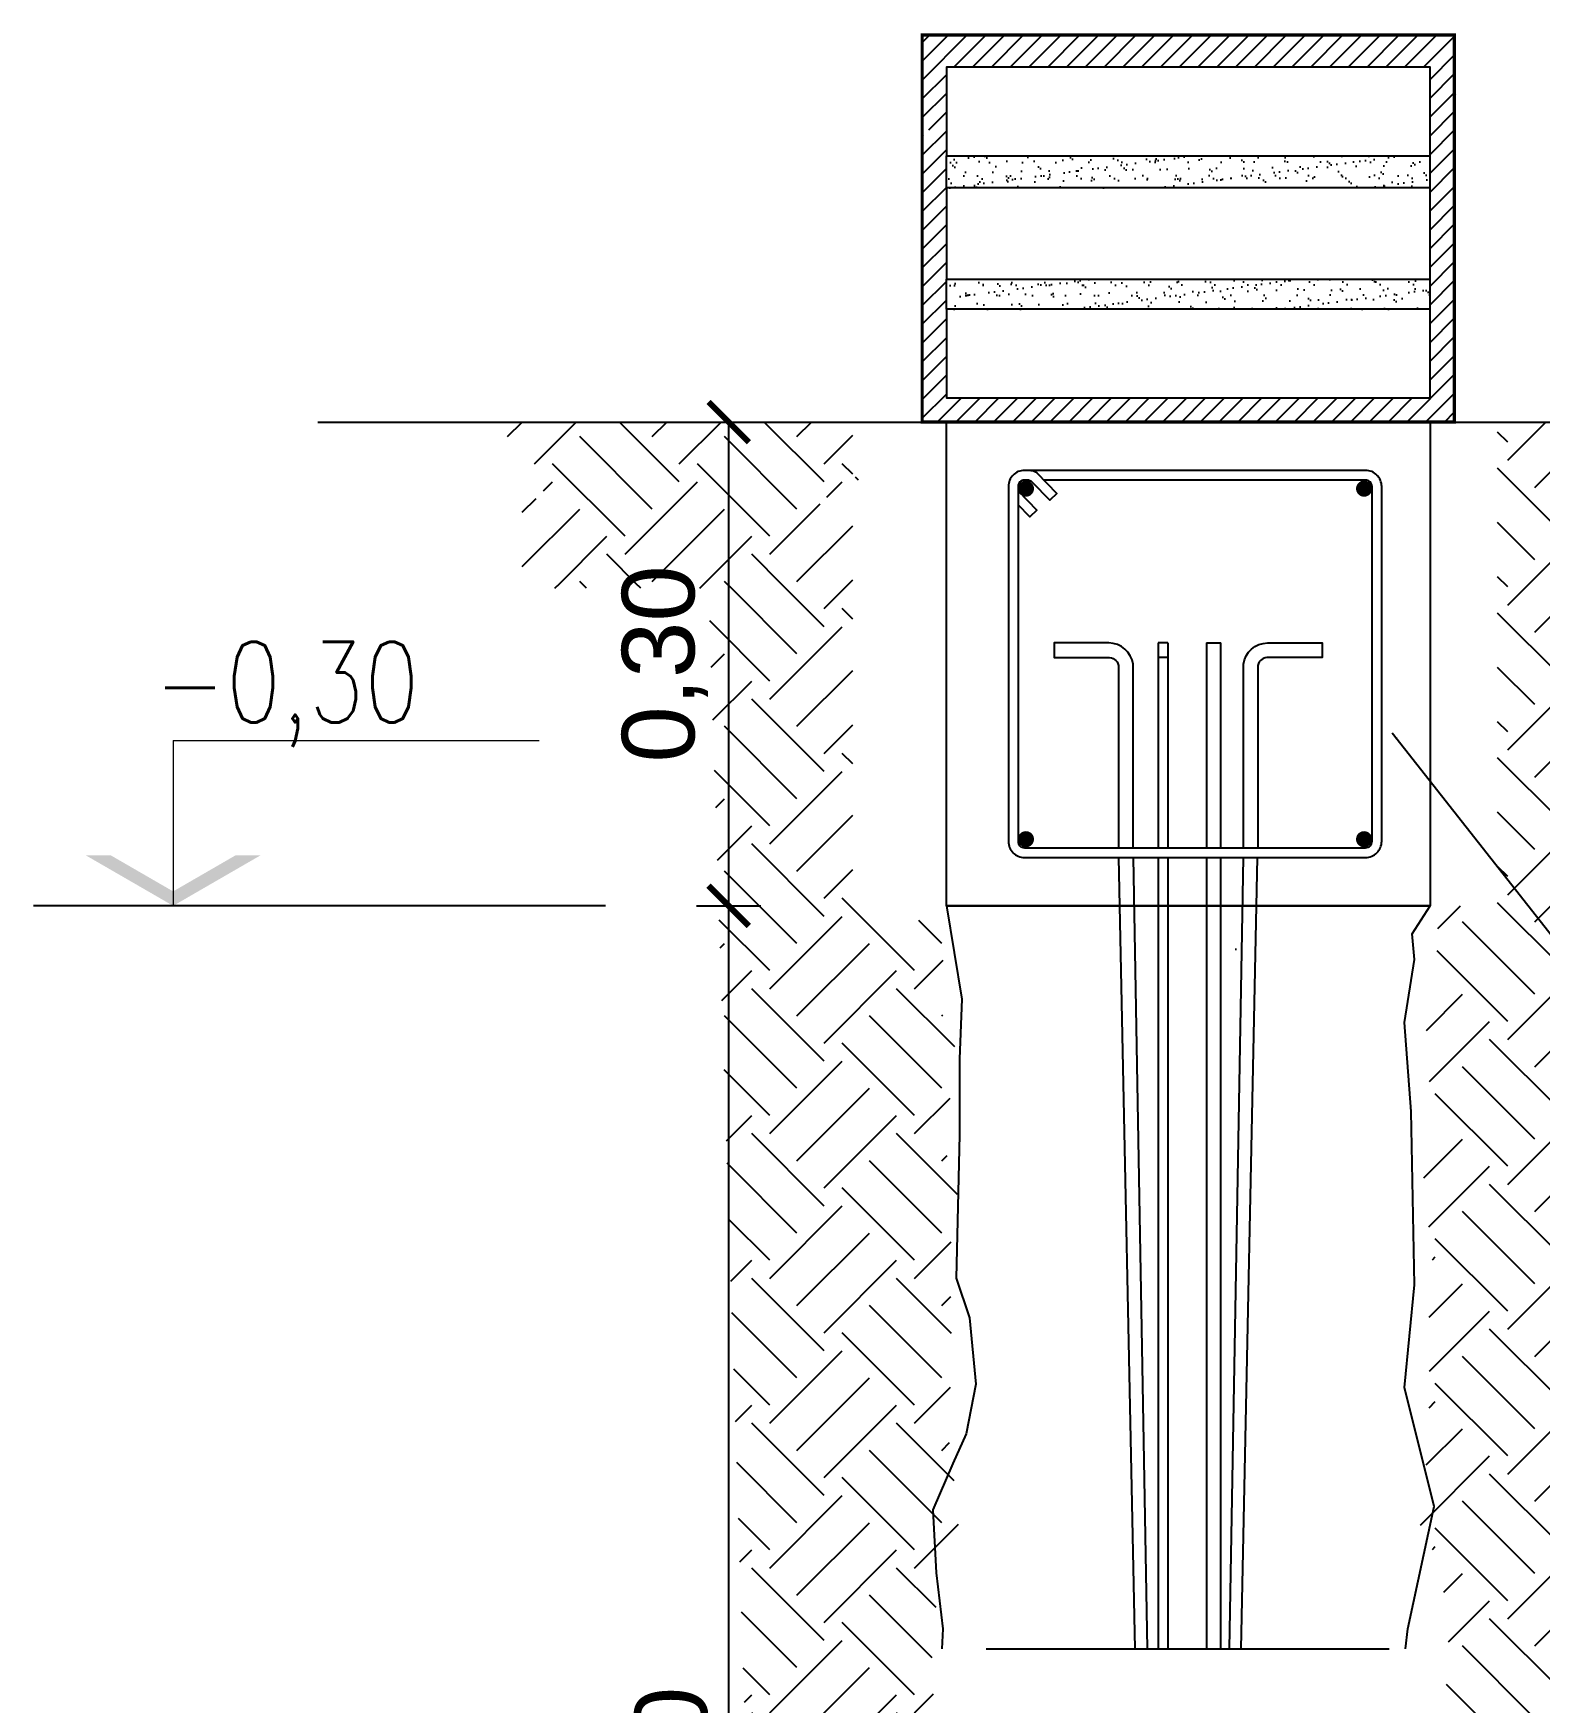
# Model space of a CAD drawing. Header units: millimetres. Extents: x 141 to 456, y -20 to 129.
# Drawn here: x 197.073 to 200.81, y 67.138 to 71.279 of the extents above; entities that cross this region are included whole.
import ezdxf
from ezdxf.enums import TextEntityAlignment as Align

# ---------------------------------------------------------------- set-up
doc = ezdxf.new("R2010")
doc.units = ezdxf.units.MM
doc.header["$LTSCALE"] = 0.1
doc.header["$MEASUREMENT"] = 0
doc.header["$PDMODE"] = 3
doc.header["$PDSIZE"] = 0.1
doc.linetypes.add('ACAD_ISO02W100', pattern=[15, 12, -3])
doc.layers.get('DEFPOINTS').update_dxf_attribs({"color": 1})
doc.layers.add('00-COTAS', color=1, linetype='Continuous', lineweight=9)
for name, color, linetype in [('armadura', 10, 'Continuous'), ('CORTE-3', 3, 'Continuous'), ('Cota', 1, 'Continuous'), ('Cotas', 1, 'Continuous'), ('FUNDACION', 4, 'Continuous'), ('hach', 1, 'Continuous'), ('LINEA-TIERRA', 6, 'Continuous'), ('LINEAS DE PROYECCIÓN', 60, 'Continuous'), ('Muros', 7, 'Continuous'), ('Sombras', 7, 'Continuous'), ('TRAMAS', 8, 'Continuous')]:
    doc.layers.add(name, color=color, linetype=linetype)
doc.layers.add('VP', color=11, linetype='Continuous', plot=False)
doc.styles.add('1 en 100', font='romans.shx', dxfattribs={"height": 0.17})
doc.styles.add('ARIAL', font='arial.ttf', dxfattribs={"height": 0.18})
doc.styles.add('COTAS', font='ROMANS.shx', dxfattribs={"width": 0.7})
doc.dimstyles.new('1 en 20', dxfattribs={"dimtxt": 0.018, "dimasz": 0.018, "dimexe": 0, "dimexo": 0, "dimgap": 0.01, "dimtad": 1, "dimzin": 0, "dimdsep": 46, "dimtxsty": '1 en 100', "dimblk1": 'C-1', "dimblk2": 'C-1', "dimsah": 1, "dimcen": 0.1, "dimse1": 1, "dimse2": 1, "dimclrd": 1, "dimclrt": 256, "dimadec": 0, "dimazin": 0, "dimtfac": 1, "dimtix": 1, "dimtofl": 0, "dimtmove": 2, "dimatfit": 3, "dimfxl": 1, "dimtolj": 1, "dimtzin": 0, "dimlwd": -1, "dimarcsym": 0})
doc.dimstyles.new('100', dxfattribs={"dimtxt": 0.2, "dimasz": 0.1, "dimexe": 0.08, "dimexo": 0, "dimgap": 0.05, "dimtad": 1, "dimzin": 1, "dimtxsty": 'ARIAL', "dimblk": 'ARCHTICK', "dimcen": 2.5, "dimadec": 0, "dimazin": 0, "dimtfac": 1, "dimtix": 1, "dimtmove": 0, "dimatfit": 3, "dimfxl": 0.08, "dimfxlon": 1, "dimarcsym": 0})
pattern_1 = [(50, (-247.1067, 169.6854), (4.372432, -0.382538), [0.4572, -5.0292]), (355, (-247.1067, 169.6854), (-0.84583, 4.58536), [0.36576, -4.02336]), (100.451, (-246.7423, 169.6535), (3.52662, 4.2028), [0.38856, -4.27416]), (46.1842, (-247.1067, 170.9046), (6.5059, -1.009016), [0.6858, -7.5438]), (96.6356, (-246.5645, 170.8205), (5.6977, 5.93821), [0.58284, -6.41124]), (351.184, (-247.107, 170.9046), (5.69771, 5.9382), [0.54864, -6.03504]), (21, (-246.497, 170.5998), (3.638757, -2.454372), [0.4572, -5.0292]), (326, (-246.497, 170.5998), (1.48325, 4.42051), [0.36576, -4.02336]), (71.4514, (-246.194, 170.3952), (5.121996, 1.96615), [0.38856, -4.27416]), (37.5, (-247.1067, 169.6854), (0.0741265, 2.029321), [0, -3.974592, 0, -4.08432, 0, -4.0386]), (7.5, (-247.1067, 169.6854), (1.603672, 2.404334), [0, -2.328672, 0, -3.883152, 0, -1.53924]), (327.5, (-248.466, 169.6854), (3.254174, -0.13749), [0, -1.524, 0, -4.75488, 0, -6.30936]), (317.5, (-249.0757, 169.6854), (3.5551, 0.610236), [0, -1.9812, 0, -3.157728, 0, -4.48056])]

# ---------------------------------------------------------------- blocks, each defined once
blk = doc.blocks.new('_ARCHTICK')
at = {"color": 0, "linetype": 'ByBlock', "const_width": 0.15}
blk.add_lwpolyline([(-0.5, -0.5), (0.5, 0.5)], dxfattribs=at)
blk = doc.blocks.new('*D338')
at = {"layer": 'Cotas', "color": 0, "lineweight": -2, "transparency": 16777216}
for p, q in [((198.7181, 70.3147), (198.8781, 70.3147)), ((198.7981, 69.1147), (198.7981, 70.3147)), ((198.7181, 69.1147), (198.8781, 69.1147))]:
    blk.add_line(p, q, dxfattribs=at)
at = {"layer": 'DEFPOINTS', "color": 0, "transparency": 16777216}
for p in [(198.5985, 70.3147), (198.7981, 70.3147), (198.5985, 69.1147)]:
    blk.add_point(p, dxfattribs=at)
at = {"layer": 'Cotas', "color": 0, "lineweight": -2, "transparency": 16777216, "xscale": 0.1, "yscale": 0.1, "zscale": 0.1}
for p, rotation in [((198.7981, 70.3147), 90), ((198.7981, 69.1147), 270)]:
    blk.add_blockref('_ARCHTICK', p, dxfattribs=dict(at, rotation=rotation))
at = {"layer": 'Cotas', "color": 0, "transparency": 16777216, "insert": (198.6399, 69.7147), "char_height": 0.18, "attachment_point": 5, "rotation": 90, "style": 'ARIAL'}
blk.add_mtext('0,30', dxfattribs=at)
blk = doc.blocks.new('niv')
at = {"linetype": 'ByBlock'}
blk.add_line((0, 0.3254), (0, 0), dxfattribs=at)
blk.add_line((0, 0.3254), (0.7204, 0.3254))
for points in [[(-0.1724, 0.0996), (-0.1232, 0.0996), (0, 0), (0, 0.0284)], [(0.1724, 0.0996), (0.1232, 0.0996), (0, 0), (0, 0.0284)]]:
    blk.add_solid(points)
at = {"style": 'COTAS', "width": 0.8}
blk.add_attdef('NIVEL', text='', height=0.1478, dxfattribs=at).set_placement((0.7126, 0.3816), align=Align.RIGHT)
blk = doc.blocks.new('*D339')
at = {"layer": 'Cotas', "color": 0, "lineweight": -2, "transparency": 16777216}
for p, q in [((198.7181, 69.1147), (198.8781, 69.1147)), ((198.7981, 64.7511), (198.7981, 69.1147)), ((198.8781, 64.7511), (198.7181, 64.7511))]:
    blk.add_line(p, q, dxfattribs=at)
at = {"layer": 'DEFPOINTS', "color": 0, "transparency": 16777216}
for p in [(198.5985, 69.1147), (198.7981, 69.1147), (199.1995, 64.7511)]:
    blk.add_point(p, dxfattribs=at)
at = {"layer": 'Cotas', "color": 0, "lineweight": -2, "transparency": 16777216, "xscale": 0.1, "yscale": 0.1, "zscale": 0.1}
for p, rotation in [((198.7981, 69.1147), 90), ((198.7981, 64.7511), 270)]:
    blk.add_blockref('_ARCHTICK', p, dxfattribs=dict(at, rotation=rotation))
at = {"layer": 'Cotas', "color": 0, "transparency": 16777216, "insert": (198.6562, 66.9329), "char_height": 0.18, "width": 0.5, "attachment_point": 5, "rotation": 90, "style": 'ARIAL'}
blk.add_mtext('1.70', dxfattribs=at)
blk = doc.blocks.new('C-1')
for p, q in [((-1, 0), (0, 0)), ((0, -0.5), (0, 0.5))]:
    blk.add_line(p, q)
at = {"const_width": 0.05}
for points in [[(-0.5, 0), (0, 0)], [(-0.18, -0.18), (0.18, 0.18)]]:
    blk.add_lwpolyline(points, dxfattribs=at)

msp = doc.modelspace()

# ---------------------------------------------------------------- hatches: boundary and pattern name
h = msp.add_hatch()
h.set_pattern_fill('ANSI31,_O', color=2, scale=0.010378)
h.set_pattern_definition([(45, (-8499.8555, -6347.587744), (-0.02330012399, 0.02330012399), [])])
edge = h.paths.add_edge_path()
edge.add_line((200.2182, 71.2747), (200.4182, 71.2747))
edge.add_line((200.4182, 71.2747), (200.5982, 71.2747))
edge.add_line((200.5982, 71.2747), (200.5982, 70.3147))
edge.add_line((200.5982, 70.3147), (199.2782, 70.3147))
edge.add_line((199.2782, 70.3147), (199.2782, 71.0265))
edge.add_arc((199.2824, 71.0385), 0.0127, 250.4607, 469.5393)
edge.add_line((199.2782, 71.0505), (199.2782, 71.2747))
edge.add_line((199.2782, 71.2747), (200.2182, 71.2747))
h.paths.add_polyline_path([(199.3382, 71.1947), (199.3382, 70.9747), (199.3382, 70.8957), (199.3382, 70.6687), (199.3382, 70.5947), (199.3382, 70.3747), (200.5382, 70.3747), (200.5382, 70.5947), (200.5382, 70.6687), (200.5382, 70.8957), (200.5382, 70.9747), (200.5382, 71.1947)], flags=16)
at = {"layer": 'hach'}
h = msp.add_hatch(dxfattribs=at)
h.set_pattern_fill('AR-SAND,_O', color=256, scale=0.001038)
h.set_pattern_definition([(37.5, (-8499.8555, -6347.587744), (-0.00166057302, 0.0507931576), [0, -0.04006884324, 0, -0.04481383784, 0, -0.04283675676]), (7.5, (-8499.8555, -6347.587744), (0.04665322722, 0.07439482125), [0, -0.02161608649, 0, -0.03611468108, 0, -0.01383956757]), (327.5, (-8499.887923, -6347.587744), (0.08209218113, 0.00014915646), [0, -0.01318054054, 0, -0.04744994595, 0, -0.06194854054]), (317.5, (-8499.88792, -6347.587744), (0.07924477777, 0.0231364487), [0, -0.00659027027, 0, -0.03110607568, 0, -0.03558745946])])
h.paths.add_polyline_path([(200.5382, 70.9747), (200.5382, 70.8957), (199.3382, 70.8957), (199.3382, 70.9747)])
h.paths.add_polyline_path([(200.5382, 70.6687), (200.5382, 70.5947), (199.3382, 70.5947), (199.3382, 70.6687)])
at = {"layer": 'Sombras'}
h = msp.add_hatch(dxfattribs=at)
h.set_pattern_fill('AR-CONC', color=1, scale=0.024, style=0)
h.set_pattern_definition(pattern_1)
h.paths.add_polyline_path([(200.2762, 69.6577), (200.2762, 69.3577), (200.2282, 69.3577), (200.2282, 69.6539, 0.812929), (200.1642, 69.6539), (200.1642, 69.0587), (200.4782, 69.0587, 0.414214), (200.4942, 69.0747), (200.4942, 69.9547, 0.414214), (200.4782, 69.9707), (199.8458, 69.9707), (199.878, 69.9374), (199.8608, 69.9207), (199.8182, 69.9646, 0.242714), (199.8009, 69.9704, 0.464742), (199.7822, 69.9547), (199.7822, 69.9374), (199.8286, 69.8895), (199.8114, 69.8728), (199.7822, 69.9029), (199.7822, 69.0747, 0.414214), (199.7982, 69.0587), (200.1162, 69.0587), (200.1162, 69.6577, -0.877104)], flags=17)
h.paths.add_polyline_path([(199.7582, 69.9547, -0.414214), (199.7982, 69.9947), (199.814, 69.9947), (200.4782, 69.9947, -0.414214), (200.5182, 69.9547), (200.5182, 69.0747, -0.414214), (200.4782, 69.0347), (200.1642, 69.0347), (200.1642, 68.9147), (200.7382, 68.9147), (200.7382, 70.1147), (199.5382, 70.1147), (199.5382, 68.9147), (200.1162, 68.9147), (200.1162, 69.0347), (199.7982, 69.0347, -0.414214), (199.7582, 69.0747)])
h = msp.add_hatch(dxfattribs=at)
h.set_pattern_fill('AR-CONC', color=1, scale=0.024, style=0)
h.set_pattern_definition(pattern_1)
h.paths.add_polyline_path([(200.4942, 69.9547, 0.414214), (200.4782, 69.9707), (199.8458, 69.9707), (199.878, 69.9374), (199.8608, 69.9207), (199.8182, 69.9646, 0.202963), (199.8039, 69.9707), (199.7982, 69.9707, 0.414214), (199.7822, 69.9547), (199.7822, 69.9374), (199.8286, 69.8895), (199.8114, 69.8728), (199.7822, 69.9029), (199.7822, 69.0747, 0.414214), (199.7982, 69.0587), (200.1162, 69.0587), (200.1162, 69.6577, -0.877104), (200.2762, 69.6577), (200.2762, 69.3577), (200.2282, 69.3577), (200.2282, 69.6539, 0.812929), (200.1642, 69.6539), (200.1642, 69.0587), (200.4782, 69.0587, 0.414214), (200.4942, 69.0747)], flags=17)
h.paths.add_polyline_path([(199.7582, 69.9547, -0.414214), (199.7982, 69.9947), (199.814, 69.9947), (200.4782, 69.9947, -0.414214), (200.5182, 69.9547), (200.5182, 69.0747, -0.414214), (200.4782, 69.0347), (200.1642, 69.0347), (200.1642, 68.9147), (200.7382, 68.9147), (200.7382, 70.1147), (199.5382, 70.1147), (199.5382, 68.9147), (200.1162, 68.9147), (200.1162, 69.0347), (199.7982, 69.0347, -0.414214), (199.7582, 69.0747)])
at = {"layer": 'TRAMAS', "linetype": 'ACAD_ISO02W100'}
h = msp.add_hatch(dxfattribs=at)
h.set_pattern_fill('EARTH', color=256, scale=0.04, angle=45)
h.set_pattern_definition([(45, (-47.38356, 216.05023), (0, 0.35921024), [0.254, -0.254]), (45, (-47.45091, 216.11759), (0, 0.35921024), [0.254, -0.254]), (45, (-47.51827, 216.18494), (0, 0.35921024), [0.254, -0.254]), (135, (-47.51827, 216.22984), (-0.35921024, 0), [0.254, -0.254]), (135, (-47.45091, 216.2972), (-0.35921024, 0), [0.254, -0.254]), (135, (-47.38356, 216.36454), (-0.35921024, 0), [0.254, -0.254])])
h.paths.add_polyline_path([(198.9543, 70.0674), (199.1247, 70.1738), (199.1246, 70.1858)], flags=16)
h.paths.add_polyline_path([(198.3591, 69.9082), (198.9486, 69.9082), (198.9486, 69.9088), (198.3248, 69.9088)], flags=16)
h.paths.add_polyline_path([(199.2851, 66.6154), (199.2851, 66.9729)], flags=16)
h.paths.add_polyline_path([(199.3418, 69.481), (199.3413, 69.4798), (199.342, 69.481)], flags=17)
h.paths.add_polyline_path([(199.2119, 69.0895), (199.1059, 69.1147), (199.1059, 70.3147), (198.1763, 70.3147), (198.3634, 70.118), (198.286, 70.1311), (198.286, 69.9026), (198.7485, 69.9026), (198.926, 64.3679), (199.3386, 65.0671), (199.3387, 64.7175), (199.3345, 65.557), (199.3345, 65.5756), (199.3159, 65.7173), (199.3136, 65.7824), (199.3601, 65.8428), (199.3554, 65.9241), (199.3554, 65.9822), (199.3764, 66.0309), (199.3717, 66.082), (199.3671, 66.2098), (199.3484, 66.2437), (199.3206, 66.2809), (199.3136, 66.3134), (199.3508, 66.4156), (199.3601, 66.5015), (199.3694, 66.548), (199.3694, 66.5782), (199.3601, 66.5968), (199.3531, 66.6363), (199.3833, 66.7106), (199.381, 66.7385), (199.3461, 66.8546), (199.3362, 66.8988), (199.344, 66.9266), (199.3274, 66.9893), (199.3232, 67.0684), (199.3072, 67.152), (199.3056, 67.1752), (199.3009, 67.2286), (199.3081, 67.3182), (199.3063, 67.3527), (199.319, 67.3954), (199.3299, 67.4371), (199.3362, 67.4734), (199.3417, 67.4825), (199.3716, 67.5378), (199.3735, 67.5569), (199.3707, 67.5732), (199.3617, 67.6005), (199.3617, 67.624), (199.3571, 67.6881), (199.3608, 67.7171), (199.3397, 67.7426), (199.3477, 67.792), (199.3564, 67.8189), (199.3535, 67.8305), (199.3491, 67.8392), (199.3404, 67.8799), (199.3455, 67.9068), (199.3484, 67.9185), (199.3528, 67.9439), (199.3586, 67.9715), (199.3397, 67.9887), (199.3426, 67.9953), (199.3528, 68.0214), (199.3504, 68.0625), (199.3397, 68.1123), (199.3426, 68.1268), (199.355, 68.1617), (199.3513, 68.1799), (199.3371, 68.2147), (199.347, 68.2409), (199.3482, 68.2736), (199.3529, 68.29), (199.36, 68.3159), (199.3623, 68.3276), (199.3705, 68.3792), (199.3576, 68.4331), (199.3517, 68.4742), (199.34, 68.4953), (199.3353, 68.5035), (199.3318, 68.5082), (199.3318, 68.5293), (199.3224, 68.5669), (199.3318, 68.5856), (199.3517, 68.6525), (199.3465, 68.7081), (199.36, 68.7416), (199.3588, 68.7674), (199.3553, 68.785), (199.3412, 68.8085), (199.3283, 68.8214), (199.3306, 68.8695), (199.3319, 68.9213), (199.3338, 68.9422), (199.3281, 68.999), (199.33, 69.0292), (199.3394, 69.0785), (199.3584, 69.0993), (199.3337, 69.081), (199.3279, 69.081), (199.298, 69.081), (199.2205, 69.0725)])
h = msp.add_hatch(dxfattribs=at)
h.set_pattern_fill('EARTH', color=256, scale=0.04, angle=45)
h.set_pattern_definition([(45, (-6008.80213, -6022.12084), (3e-17, 0.359210245), [0.254, -0.254]), (45, (-6008.86949, -6022.05348), (3e-17, 0.359210245), [0.254, -0.254]), (45, (-6008.93684, -6021.98613), (3e-17, 0.359210245), [0.254, -0.254]), (135, (-6008.93684, -6021.94123), (-0.359210245, 3e-17), [0.254, -0.254]), (135, (-6008.86949, -6021.87388), (-0.359210245, 3e-17), [0.254, -0.254]), (135, (-6008.80213, -6021.80653), (-0.359210245, 3e-17), [0.254, -0.254])])
h.paths.add_polyline_path([(200.9652, 67.4143), (200.9772, 67.4143), (200.9772, 67.921), (200.9652, 67.921)], flags=16)
h.paths.add_polyline_path([(200.7059, 70.3147), (200.7059, 69.1147), (200.5841, 69.1147), (200.5676, 69.1147), (200.5571, 69.1147), (200.5518, 69.1147), (200.5487, 69.1147), (200.5382, 69.1147), (200.5474, 69.1121), (200.5569, 69.0629), (200.5588, 69.0326), (200.5531, 68.9758), (200.555, 68.955), (200.5562, 68.9031), (200.5586, 68.855), (200.541, 68.8374), (200.5386, 68.8304), (200.5316, 68.8187), (200.5281, 68.8011), (200.5269, 68.7753), (200.5386, 68.7459), (200.5386, 68.7237), (200.5351, 68.6861), (200.5551, 68.6193), (200.5645, 68.6005), (200.5551, 68.563), (200.5551, 68.5419), (200.5516, 68.5372), (200.5469, 68.529), (200.5351, 68.5078), (200.5293, 68.4668), (200.5163, 68.4128), (200.5246, 68.3612), (200.5269, 68.3495), (200.5339, 68.3237), (200.5386, 68.3073), (200.5399, 68.2746), (200.5464, 68.2571), (200.5435, 68.2331), (200.5355, 68.2135), (200.5319, 68.1953), (200.548, 68.1499), (200.5363, 68.095), (200.5355, 68.0798), (200.5341, 68.0551), (200.5443, 68.0289), (200.5472, 68.0224), (200.5283, 68.0052), (200.5341, 67.9775), (200.5384, 67.9521), (200.5414, 67.9405), (200.5464, 67.9136), (200.5377, 67.8729), (200.5334, 67.8642), (200.5304, 67.8525), (200.5448, 67.8082), (200.5417, 67.8102), (200.5472, 67.7762), (200.5261, 67.7508), (200.5297, 67.7217), (200.5252, 67.6577), (200.5252, 67.6368), (200.5154, 67.6025), (200.5134, 67.5905), (200.5152, 67.5715), (200.5452, 67.5161), (200.5506, 67.5071), (200.557, 67.4708), (200.5679, 67.429), (200.5806, 67.3864), (200.5788, 67.3519), (200.586, 67.2623), (200.5813, 67.2089), (200.5796, 67.1856), (200.5637, 67.102), (200.5595, 67.023), (200.5429, 66.9603), (200.5507, 66.9324), (200.5408, 66.8883), (200.5059, 66.7721), (200.5036, 66.7443), (200.5338, 66.6699), (200.5268, 66.6304), (200.5175, 66.6118), (200.5175, 66.5816), (200.5268, 66.5352), (200.5361, 66.4492), (200.5733, 66.347), (200.5663, 66.3145), (200.5384, 66.2773), (200.5198, 66.2435), (200.5152, 66.1157), (200.5105, 66.0646), (200.5314, 66.0158), (200.5314, 65.9577), (200.5268, 65.8764), (200.5733, 65.816), (200.5709, 65.751), (200.5524, 65.6093), (200.5524, 65.5907), (200.5482, 64.7007), (200.5483, 64.7007), (201.0368, 64.7378), (201.0368, 69.955), (202.077, 69.955), (201.7561, 70.3147)])

# ---------------------------------------------------------------- linework, layer by layer
at = {"color": 1}
for p, q in [((199.3382, 70.8957), (199.3382, 70.9747)), ((200.5382, 70.8957), (200.5382, 70.9747)), ((199.3382, 70.5947), (199.3382, 70.6687)), ((200.5382, 70.5947), (200.5382, 70.6687))]:
    msp.add_line(p, q, dxfattribs=at)
at = {"color": 2, "const_width": 0.008}
msp.add_lwpolyline([(200.5982, 71.2747), (199.2782, 71.2747), (199.2782, 70.3147), (200.5982, 70.3147)], close=True, dxfattribs=at)
at = {"color": 1}
for points in [[(200.5382, 70.9747), (200.5382, 71.1947), (199.3382, 71.1947), (199.3382, 70.9747), (200.5382, 70.9747)], [(200.5382, 70.6687), (200.5382, 70.8957), (199.3382, 70.8957), (199.3382, 70.6687), (200.5382, 70.6687)], [(200.5382, 70.3747), (200.5382, 70.5947), (199.3382, 70.5947), (199.3382, 70.3747), (200.5382, 70.3747)]]:
    msp.add_lwpolyline(points, dxfattribs=at)
at = {"const_width": 0.008}
msp.add_lwpolyline([(199.2782, 70.6747), (199.2782, 70.3147)], dxfattribs=at)
at = {"layer": 'armadura'}
for p, q in [((199.8635, 69.7666), (199.8635, 69.2587)), ((199.888, 69.7666), (199.8635, 69.7666)), ((199.888, 69.7666), (199.888, 69.2587)), ((199.9832, 69.7666), (199.9832, 69.2587)), ((199.9832, 69.7666), (200.0188, 69.7666)), ((200.0188, 69.2587), (200.0188, 69.7666)), ((199.888, 69.7306), (199.8635, 69.7306)), ((199.8635, 69.2347), (199.8635, 67.2714)), ((199.888, 69.2347), (199.888, 67.2714)), ((199.9832, 69.2347), (199.9832, 67.2714)), ((200.0188, 67.2714), (200.0188, 69.2347))]:
    msp.add_line(p, q, dxfattribs=at)
for points in [[(199.7413, 69.7666), (199.6054, 69.7666), (199.6054, 69.7306), (199.7384, 69.7306)], [(200.135, 69.7666), (200.2709, 69.7666), (200.2709, 69.7306), (200.1379, 69.7306)], [(199.8065, 67.2714), (199.7658, 69.2347)], [(199.8017, 69.2347), (199.8367, 67.2714)], [(200.0746, 69.2347), (200.0396, 67.2714)], [(200.0698, 67.2714), (200.1105, 69.2347)]]:
    msp.add_lwpolyline(points, dxfattribs=at)
for points in [[(199.8013, 69.2587), (199.8013, 69.7139, 0.376415), (199.7413, 69.7666, 0.376415)], [(200.075, 69.2587), (200.075, 69.7139, -0.376415), (200.135, 69.7666, -0.376415)], [(199.7384, 69.7306, -0.383838), (199.7653, 69.7111), (199.7653, 69.2587)], [(200.1379, 69.7306, 0.383838), (200.111, 69.7111), (200.111, 69.2587)]]:
    msp.add_lwpolyline(points, format="xyb", dxfattribs=at)
at = {"layer": 'CORTE-3'}
msp.add_lwpolyline([(199.3382, 70.3147), (200.5382, 70.3147), (200.5382, 69.1147), (199.3382, 69.1147)], close=True, dxfattribs=at)
at = {"layer": 'Cota', "ltscale": 0.2}
msp.add_line((199.4369, 67.2714), (200.4369, 67.2714), dxfattribs=at)
at = {"layer": 'FUNDACION', "color": 1}
for p, q in [((197.779, 70.3147), (203.3848, 70.3147)), ((198.4929, 69.1147), (197.0731, 69.1147))]:
    msp.add_line(p, q, dxfattribs=at)
at = {"layer": 'hach', "linetype": 'Continuous'}
for p, q in [((199.4193, 71.2768), (199.4193, 71.2768)), ((199.4199, 71.2768), (199.4199, 71.2768)), ((199.4337, 71.2786), (199.4337, 71.2786)), ((199.646, 71.2768), (199.646, 71.2768)), ((199.8537, 71.278), (199.8537, 71.278)), ((199.8586, 71.2736), (199.8586, 71.2736)), ((199.9052, 71.2725), (199.9052, 71.2725)), ((199.941, 71.2772), (199.941, 71.2772)), ((199.9549, 71.2715), (199.9549, 71.2715)), ((199.9607, 71.2757), (199.9607, 71.2757)), ((200.2937, 71.2782), (200.2937, 71.2782)), ((200.3403, 71.2771), (200.3403, 71.2771)), ((200.3901, 71.2762), (200.3901, 71.2762)), ((200.4591, 71.277), (200.4591, 71.277)), ((200.5062, 71.275), (200.5062, 71.275)), ((200.5265, 71.2767), (200.5265, 71.2767)), ((200.5994, 71.2285), (200.5994, 71.2285)), ((200.601, 71.1777), (200.601, 71.1777)), ((200.6018, 71.175), (200.6018, 71.175)), ((200.6011, 71.1334), (200.6011, 71.1334)), ((200.6027, 71.1269), (200.6027, 71.1269))]:
    msp.add_line(p, q, dxfattribs=at)
at = {"layer": 'LINEA-TIERRA'}
for points in [[(199.3382, 69.1147), (199.3762, 68.8831), (199.3706, 68.7354), (199.3706, 68.5467), (199.3624, 68.1908), (199.3952, 68.0924), (199.4117, 67.9283), (199.387, 67.8052), (199.3542, 67.7314), (199.305, 67.6165), (199.3132, 67.4606), (199.3296, 67.3212), (199.3267, 67.2714)], [(200.4772, 67.2714), (200.483, 67.3212), (200.5486, 67.6247), (200.4748, 67.9201), (200.4994, 68.1744), (200.4912, 68.6042), (200.4748, 68.8257), (200.4994, 68.9816), (200.4936, 69.0451), (200.5382, 69.1147)]]:
    msp.add_lwpolyline(points, dxfattribs=at)
at = {"layer": 'Muros', "color": 2}
msp.add_lwpolyline([(199.5479, 70.1947), (199.532, 70.1947, 0.414214), (199.492, 70.1547), (199.492, 69.2747, 0.414214), (199.532, 69.2347), (200.3782, 69.2347, 0.414214), (200.4182, 69.2747), (200.4182, 70.1547, 0.414214), (200.3782, 70.1947), (199.5479, 70.1947, -0.202963), (199.5623, 70.1886), (199.6119, 70.1374), (199.5947, 70.1207), (199.5521, 70.1646, 0.202963), (199.5377, 70.1707), (199.532, 70.1707, 0.414214), (199.516, 70.1547), (199.516, 69.2747, 0.414214), (199.532, 69.2587), (200.3782, 69.2587, 0.414214), (200.3942, 69.2747), (200.3942, 70.1547, 0.414214), (200.3782, 70.1707), (199.5796, 70.1707)], format="xyb", dxfattribs=at)
at = {"layer": 'Muros', "color": 2, "const_width": 0.02}
for points in [[(199.5256, 70.1494, 1), (199.5456, 70.1494, 1)], [(200.3846, 70.1494, -1), (200.3646, 70.1494, -1)], [(199.5256, 69.2799, -1), (199.5456, 69.2799, -1)], [(200.3846, 69.2799, 1), (200.3646, 69.2799, 1)]]:
    msp.add_lwpolyline(points, format="xyb", close=True, dxfattribs=at)
at = {"layer": 'Muros', "color": 2}
msp.add_lwpolyline([(199.516, 70.1442), (199.5625, 70.0962), (199.5453, 70.0795), (199.516, 70.1097)], dxfattribs=at)
at = {"layer": 'VP'}
for p, q in [((199.3382, 69.1147), (200.5382, 69.1147)), ((199.5589, 67.2714), (200.3095, 67.2714))]:
    msp.add_line(p, q, dxfattribs=at)

# ---------------------------------------------------------------- block references
at = {"layer": '00-COTAS'}
ref = msp.add_blockref('niv', (197.4199, 69.1147), dxfattribs=dict(at, xscale=1.260000000000218, yscale=1.260000000000218, zscale=1.260000000000218))
ref.add_attrib('NIVEL', '-0,30', dxfattribs={"color": 2, "height": 0.2, "style": 'COTAS', "width": 0.8}).set_placement((198.031, 69.5698), align=Align.RIGHT)

# ---------------------------------------------------------------- dimensions: what is measured, and where the dimension line sits
at = {"layer": 'Cotas'}
for base, p1, p2, text, picture, middle in [((198.7981, 70.3147), (198.5985, 69.1147), (198.5985, 70.3147), '0,30', '*D338', (198.6399, 69.7147)), ((198.7981, 69.1147), (199.1995, 64.7511), (198.5985, 69.1147), '1.70', '*D339', (198.6562, 66.9329))]:
    dim = msp.add_linear_dim(base=base, p1=p1, p2=p2, angle=90, text=text, dimstyle='100', dxfattribs=at)
    dim.commit()
    dim.dimension.update_dxf_attribs({"geometry": picture, "text_midpoint": middle})

# ---------------------------------------------------------------- leaders
at = {"layer": 'LINEAS DE PROYECCIÓN'}
msp.add_leader([(200.4439, 69.5439), (201.12, 68.6846), (203.6518, 68.6846)], dimstyle='1 en 20', override={"dimgap": 0.01, "dimtad": 0, "dimclrd": 2}, dxfattribs=at)

doc.saveas('drawing.dxf')
